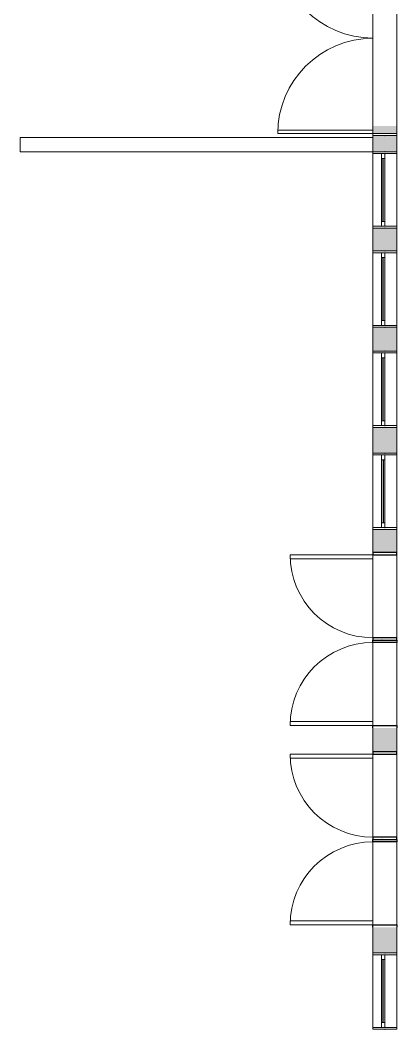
# Model space of a CAD drawing. Header units: metres. Extents: x 512 to 829, y -209 to 245.
# Drawn here: x 814.73 to 818.68, y -97.2 to -86.63 of the extents above; entities that cross this region are included whole.
import ezdxf

# ---------------------------------------------------------------- set-up
doc = ezdxf.new("R2010")
doc.units = ezdxf.units.M
doc.header["$LTSCALE"] = 0.508
doc.set_wipeout_variables(frame=1)
doc.header["$PDSIZE"] = -2
for name, color, linetype, lineweight in [('Hachura', 251, 'Continuous', 0), ('None', 7, 'Continuous', 5), ('NãoImprimir', 7, 'Continuous', 5), ('Peitoris', 2, 'Continuous', 5), ('Telhado-Princ', 7, 'Continuous', 5)]:
    doc.layers.add(name, color=color, linetype=linetype, lineweight=lineweight)
doc.layers.add('TURNO A', color=20, linetype='Continuous')

# ---------------------------------------------------------------- blocks, each defined once
blk = doc.blocks.new('Grupo-1202')
at = {"color": 7, "linetype": 'Continuous', "lineweight": 5}
for points in [[(-0.4, 0.125), (-0.38095, 0.125), (-0.38095, -0.125), (-0.4, -0.125)], [(0.38095, 0.125), (0.4, 0.125), (0.4, -0.125), (0.38095, -0.125)]]:
    blk.add_wipeout(points, dxfattribs=at).dxf.layer = 'None'
at = {"layer": 'None', "color": 7, "linetype": 'Continuous', "lineweight": 5}
for points in [[(-0.4, 0.125), (-0.38095, 0.125), (-0.38095, -0.125), (-0.4, -0.125)], [(0.38095, 0.125), (0.4, 0.125), (0.4, -0.125), (0.38095, -0.125)]]:
    blk.add_lwpolyline(points, close=True, dxfattribs=at)
blk = doc.blocks.new('Grupo-1203')
at = {"layer": 'None', "color": 7}
blk.add_blockref('Grupo-1202', (0, 0), dxfattribs=at)
at = {"layer": 'None', "color": 7, "linetype": 'Continuous', "lineweight": 5}
for p, q in [((-0.4, 0.125), (-0.38095, 0.125)), ((-0.38095, 0.125), (-0.38095, -0.125)), ((0.4, 0.125), (0.38095, 0.125)), ((0.38095, 0.125), (0.38095, -0.125)), ((-0.4, -0.125), (-0.38095, -0.125)), ((0.4, -0.125), (0.38095, -0.125))]:
    blk.add_line(p, q, dxfattribs=at)
blk = doc.blocks.new('Grupo-1204')
at = {"layer": 'None', "color": 7, "linetype": 'Continuous', "lineweight": 5}
for p, q in [((-0.38095, 0.034925), (-0.38095, 0)), ((0.38095, 0.034925), (0.38095, 0))]:
    blk.add_line(p, q, dxfattribs=at)
blk = doc.blocks.new('Grupo-1205')
at = {"color": 7, "linetype": 'Continuous', "lineweight": 5}
for points in [[(-0.38095, 0.034925), (-0.33015, 0.034925), (-0.33015, 0), (-0.38095, 0)], [(0.33015, 0.034925), (0.38095, 0.034925), (0.38095, 0), (0.33015, 0)]]:
    blk.add_wipeout(points, dxfattribs=at).dxf.layer = 'None'
at = {"layer": 'None', "color": 7, "linetype": 'Continuous', "lineweight": 5}
for points in [[(-0.38095, 0.034925), (-0.33015, 0.034925), (-0.33015, 0), (-0.38095, 0)], [(0.33015, 0.034925), (0.38095, 0.034925), (0.38095, 0), (0.33015, 0)]]:
    blk.add_lwpolyline(points, close=True, dxfattribs=at)
blk = doc.blocks.new('Grupo-1206')
at = {"layer": 'None', "color": 7}
blk.add_blockref('Grupo-1204', (0, 0), dxfattribs=at)
at = {"color": 7, "linetype": 'Continuous', "lineweight": 5}
blk.add_wipeout([(-0.33015, 0.034925), (0.33015, 0.034925), (0.33015, 0), (-0.33015, 0)], dxfattribs=at).dxf.layer = 'None'
at = {"layer": 'None', "color": 7, "linetype": 'Continuous', "lineweight": 5}
blk.add_lwpolyline([(-0.33015, 0.034925), (0.33015, 0.034925), (0.33015, 0), (-0.33015, 0)], close=True, dxfattribs=at)
at = {"layer": 'None', "color": 7}
blk.add_blockref('Grupo-1205', (0, 0), dxfattribs=at)
at = {"layer": 'None', "color": 7, "linetype": 'Continuous', "lineweight": 5}
for p, q in [((-0.38095, 0.034925), (-0.33015, 0.034925)), ((-0.38095, 0), (-0.33015, 0)), ((-0.33015, 0.034925), (-0.33015, 0)), ((0.38095, 0.034925), (0.33015, 0.034925)), ((0.33015, 0.034925), (0.33015, 0)), ((0.38095, 0), (0.33015, 0))]:
    blk.add_line(p, q, dxfattribs=at)
blk = doc.blocks.new('Grupo-1207')
at = {"color": 7, "linetype": 'Continuous', "lineweight": 9}
blk.add_wipeout([(-0.33, 0.018), (0.33, 0.018), (0.33, 0.017), (-0.33, 0.017)], dxfattribs=at).dxf.layer = 'None'
blk = doc.blocks.new('Grupo-1208')
at = {"layer": 'None', "color": 7}
blk.add_blockref('Grupo-1207', (0, 0), dxfattribs=at)
at = {"layer": 'None', "color": 7, "linetype": 'Continuous', "lineweight": 25}
for p, q in [((-0.33, 0.018), (0.33, 0.018)), ((-0.33, 0.017), (0.33, 0.017))]:
    blk.add_line(p, q, dxfattribs=at)
blk = doc.blocks.new('Grupo-1209')
at = {"layer": 'None', "color": 7, "linetype": 'Continuous', "lineweight": 20}
for p, q in [((0.4, 0.125), (-0.4, 0.125)), ((0.4, -0.125), (-0.4, -0.125))]:
    blk.add_line(p, q, dxfattribs=at)
blk = doc.blocks.new('Window (2D)-124')
at = {"color": 7, "linetype": 'Continuous', "lineweight": 5}
blk.add_wipeout([(-0.4, 0.125), (0.4, 0.125), (0.4, -0.125), (-0.4, -0.125)], dxfattribs=at).dxf.layer = 'None'
at = {"layer": 'None', "color": 7}
blk.add_blockref('Grupo-1203', (0, 0), dxfattribs=at)
at = {"layer": 'None', "color": 7, "linetype": 'Continuous', "lineweight": 5}
for p, q in [((-0.4, 0.125), (0.4, 0.125)), ((-0.4, -0.125), (0.4, -0.125))]:
    blk.add_line(p, q, dxfattribs=at)
at = {"layer": 'NãoImprimir', "linetype": 'Continuous'}
for p in [(-0.4, 0), (0.4, 0)]:
    blk.add_point(p, dxfattribs=at)
at = {"layer": 'Peitoris'}
blk.add_blockref('Grupo-1206', (0, 0), dxfattribs=at)
blk.add_blockref('Grupo-1208', (0, 0), dxfattribs=at)
at = {"layer": 'Telhado-Princ'}
blk.add_blockref('Grupo-1209', (0, 0), dxfattribs=at)
blk = doc.blocks.new('Grupo-1210')
at = {"color": 7, "linetype": 'Continuous', "lineweight": 5}
for points in [[(-0.4, 0.125), (-0.38095, 0.125), (-0.38095, -0.125), (-0.4, -0.125)], [(0.38095, 0.125), (0.4, 0.125), (0.4, -0.125), (0.38095, -0.125)]]:
    blk.add_wipeout(points, dxfattribs=at).dxf.layer = 'None'
at = {"layer": 'None', "color": 7, "linetype": 'Continuous', "lineweight": 5}
for points in [[(-0.4, 0.125), (-0.38095, 0.125), (-0.38095, -0.125), (-0.4, -0.125)], [(0.38095, 0.125), (0.4, 0.125), (0.4, -0.125), (0.38095, -0.125)]]:
    blk.add_lwpolyline(points, close=True, dxfattribs=at)
blk = doc.blocks.new('Grupo-1211')
at = {"layer": 'None', "color": 7}
blk.add_blockref('Grupo-1210', (0, 0), dxfattribs=at)
at = {"layer": 'None', "color": 7, "linetype": 'Continuous', "lineweight": 5}
for p, q in [((-0.4, 0.125), (-0.38095, 0.125)), ((-0.38095, 0.125), (-0.38095, -0.125)), ((0.4, 0.125), (0.38095, 0.125)), ((0.38095, 0.125), (0.38095, -0.125)), ((-0.4, -0.125), (-0.38095, -0.125)), ((0.4, -0.125), (0.38095, -0.125))]:
    blk.add_line(p, q, dxfattribs=at)
blk = doc.blocks.new('Grupo-1212')
at = {"layer": 'None', "color": 7, "linetype": 'Continuous', "lineweight": 5}
for p, q in [((-0.38095, 0.034925), (-0.38095, 0)), ((0.38095, 0.034925), (0.38095, 0))]:
    blk.add_line(p, q, dxfattribs=at)
blk = doc.blocks.new('Grupo-1213')
at = {"color": 7, "linetype": 'Continuous', "lineweight": 5}
for points in [[(-0.38095, 0.034925), (-0.33015, 0.034925), (-0.33015, 0), (-0.38095, 0)], [(0.33015, 0.034925), (0.38095, 0.034925), (0.38095, 0), (0.33015, 0)]]:
    blk.add_wipeout(points, dxfattribs=at).dxf.layer = 'None'
at = {"layer": 'None', "color": 7, "linetype": 'Continuous', "lineweight": 5}
for points in [[(-0.38095, 0.034925), (-0.33015, 0.034925), (-0.33015, 0), (-0.38095, 0)], [(0.33015, 0.034925), (0.38095, 0.034925), (0.38095, 0), (0.33015, 0)]]:
    blk.add_lwpolyline(points, close=True, dxfattribs=at)
blk = doc.blocks.new('Grupo-1214')
at = {"layer": 'None', "color": 7}
blk.add_blockref('Grupo-1212', (0, 0), dxfattribs=at)
at = {"color": 7, "linetype": 'Continuous', "lineweight": 5}
blk.add_wipeout([(-0.33015, 0.034925), (0.33015, 0.034925), (0.33015, 0), (-0.33015, 0)], dxfattribs=at).dxf.layer = 'None'
at = {"layer": 'None', "color": 7, "linetype": 'Continuous', "lineweight": 5}
blk.add_lwpolyline([(-0.33015, 0.034925), (0.33015, 0.034925), (0.33015, 0), (-0.33015, 0)], close=True, dxfattribs=at)
at = {"layer": 'None', "color": 7}
blk.add_blockref('Grupo-1213', (0, 0), dxfattribs=at)
at = {"layer": 'None', "color": 7, "linetype": 'Continuous', "lineweight": 5}
for p, q in [((-0.38095, 0.034925), (-0.33015, 0.034925)), ((-0.38095, 0), (-0.33015, 0)), ((-0.33015, 0.034925), (-0.33015, 0)), ((0.38095, 0.034925), (0.33015, 0.034925)), ((0.33015, 0.034925), (0.33015, 0)), ((0.38095, 0), (0.33015, 0))]:
    blk.add_line(p, q, dxfattribs=at)
blk = doc.blocks.new('Grupo-1215')
at = {"color": 7, "linetype": 'Continuous', "lineweight": 9}
blk.add_wipeout([(-0.33, 0.018), (0.33, 0.018), (0.33, 0.017), (-0.33, 0.017)], dxfattribs=at).dxf.layer = 'None'
blk = doc.blocks.new('Grupo-1216')
at = {"layer": 'None', "color": 7}
blk.add_blockref('Grupo-1215', (0, 0), dxfattribs=at)
at = {"layer": 'None', "color": 7, "linetype": 'Continuous', "lineweight": 25}
for p, q in [((-0.33, 0.018), (0.33, 0.018)), ((-0.33, 0.017), (0.33, 0.017))]:
    blk.add_line(p, q, dxfattribs=at)
blk = doc.blocks.new('Grupo-1217')
at = {"layer": 'None', "color": 7, "linetype": 'Continuous', "lineweight": 20}
for p, q in [((0.4, 0.125), (-0.4, 0.125)), ((0.4, -0.125), (-0.4, -0.125))]:
    blk.add_line(p, q, dxfattribs=at)
blk = doc.blocks.new('Window (2D)-125')
at = {"color": 7, "linetype": 'Continuous', "lineweight": 5}
blk.add_wipeout([(-0.4, 0.125), (0.4, 0.125), (0.4, -0.125), (-0.4, -0.125)], dxfattribs=at).dxf.layer = 'None'
at = {"layer": 'None', "color": 7}
blk.add_blockref('Grupo-1211', (0, 0), dxfattribs=at)
at = {"layer": 'None', "color": 7, "linetype": 'Continuous', "lineweight": 5}
for p, q in [((-0.4, 0.125), (0.4, 0.125)), ((-0.4, -0.125), (0.4, -0.125))]:
    blk.add_line(p, q, dxfattribs=at)
at = {"layer": 'NãoImprimir', "linetype": 'Continuous'}
for p in [(-0.4, 0), (0.4, 0)]:
    blk.add_point(p, dxfattribs=at)
at = {"layer": 'Peitoris'}
blk.add_blockref('Grupo-1214', (0, 0), dxfattribs=at)
blk.add_blockref('Grupo-1216', (0, 0), dxfattribs=at)
at = {"layer": 'Telhado-Princ'}
blk.add_blockref('Grupo-1217', (0, 0), dxfattribs=at)
blk = doc.blocks.new('Grupo-1218')
at = {"color": 7, "linetype": 'Continuous', "lineweight": 5}
for points in [[(-0.4, 0.125), (-0.38095, 0.125), (-0.38095, -0.125), (-0.4, -0.125)], [(0.38095, 0.125), (0.4, 0.125), (0.4, -0.125), (0.38095, -0.125)]]:
    blk.add_wipeout(points, dxfattribs=at).dxf.layer = 'None'
at = {"layer": 'None', "color": 7, "linetype": 'Continuous', "lineweight": 5}
for points in [[(-0.4, 0.125), (-0.38095, 0.125), (-0.38095, -0.125), (-0.4, -0.125)], [(0.38095, 0.125), (0.4, 0.125), (0.4, -0.125), (0.38095, -0.125)]]:
    blk.add_lwpolyline(points, close=True, dxfattribs=at)
blk = doc.blocks.new('Grupo-1219')
at = {"layer": 'None', "color": 7}
blk.add_blockref('Grupo-1218', (0, 0), dxfattribs=at)
at = {"layer": 'None', "color": 7, "linetype": 'Continuous', "lineweight": 5}
for p, q in [((-0.4, 0.125), (-0.38095, 0.125)), ((-0.38095, 0.125), (-0.38095, -0.125)), ((0.4, 0.125), (0.38095, 0.125)), ((0.38095, 0.125), (0.38095, -0.125)), ((-0.4, -0.125), (-0.38095, -0.125)), ((0.4, -0.125), (0.38095, -0.125))]:
    blk.add_line(p, q, dxfattribs=at)
blk = doc.blocks.new('Grupo-1220')
at = {"layer": 'None', "color": 7, "linetype": 'Continuous', "lineweight": 5}
for p, q in [((-0.38095, 0.034925), (-0.38095, 0)), ((0.38095, 0.034925), (0.38095, 0))]:
    blk.add_line(p, q, dxfattribs=at)
blk = doc.blocks.new('Grupo-1221')
at = {"color": 7, "linetype": 'Continuous', "lineweight": 5}
for points in [[(-0.38095, 0.034925), (-0.33015, 0.034925), (-0.33015, 0), (-0.38095, 0)], [(0.33015, 0.034925), (0.38095, 0.034925), (0.38095, 0), (0.33015, 0)]]:
    blk.add_wipeout(points, dxfattribs=at).dxf.layer = 'None'
at = {"layer": 'None', "color": 7, "linetype": 'Continuous', "lineweight": 5}
for points in [[(-0.38095, 0.034925), (-0.33015, 0.034925), (-0.33015, 0), (-0.38095, 0)], [(0.33015, 0.034925), (0.38095, 0.034925), (0.38095, 0), (0.33015, 0)]]:
    blk.add_lwpolyline(points, close=True, dxfattribs=at)
blk = doc.blocks.new('Grupo-1222')
at = {"layer": 'None', "color": 7}
blk.add_blockref('Grupo-1220', (0, 0), dxfattribs=at)
at = {"color": 7, "linetype": 'Continuous', "lineweight": 5}
blk.add_wipeout([(-0.33015, 0.034925), (0.33015, 0.034925), (0.33015, 0), (-0.33015, 0)], dxfattribs=at).dxf.layer = 'None'
at = {"layer": 'None', "color": 7, "linetype": 'Continuous', "lineweight": 5}
blk.add_lwpolyline([(-0.33015, 0.034925), (0.33015, 0.034925), (0.33015, 0), (-0.33015, 0)], close=True, dxfattribs=at)
at = {"layer": 'None', "color": 7}
blk.add_blockref('Grupo-1221', (0, 0), dxfattribs=at)
at = {"layer": 'None', "color": 7, "linetype": 'Continuous', "lineweight": 5}
for p, q in [((-0.38095, 0.034925), (-0.33015, 0.034925)), ((-0.38095, 0), (-0.33015, 0)), ((-0.33015, 0.034925), (-0.33015, 0)), ((0.38095, 0.034925), (0.33015, 0.034925)), ((0.33015, 0.034925), (0.33015, 0)), ((0.38095, 0), (0.33015, 0))]:
    blk.add_line(p, q, dxfattribs=at)
blk = doc.blocks.new('Grupo-1223')
at = {"color": 7, "linetype": 'Continuous', "lineweight": 9}
blk.add_wipeout([(-0.33, 0.018), (0.33, 0.018), (0.33, 0.017), (-0.33, 0.017)], dxfattribs=at).dxf.layer = 'None'
blk = doc.blocks.new('Grupo-1224')
at = {"layer": 'None', "color": 7}
blk.add_blockref('Grupo-1223', (0, 0), dxfattribs=at)
at = {"layer": 'None', "color": 7, "linetype": 'Continuous', "lineweight": 25}
for p, q in [((-0.33, 0.018), (0.33, 0.018)), ((-0.33, 0.017), (0.33, 0.017))]:
    blk.add_line(p, q, dxfattribs=at)
blk = doc.blocks.new('Grupo-1225')
at = {"layer": 'None', "color": 7, "linetype": 'Continuous', "lineweight": 20}
for p, q in [((0.4, 0.125), (-0.4, 0.125)), ((0.4, -0.125), (-0.4, -0.125))]:
    blk.add_line(p, q, dxfattribs=at)
blk = doc.blocks.new('Window (2D)-126')
at = {"color": 7, "linetype": 'Continuous', "lineweight": 5}
blk.add_wipeout([(-0.4, 0.125), (0.4, 0.125), (0.4, -0.125), (-0.4, -0.125)], dxfattribs=at).dxf.layer = 'None'
at = {"layer": 'None', "color": 7}
blk.add_blockref('Grupo-1219', (0, 0), dxfattribs=at)
at = {"layer": 'None', "color": 7, "linetype": 'Continuous', "lineweight": 5}
for p, q in [((-0.4, 0.125), (0.4, 0.125)), ((-0.4, -0.125), (0.4, -0.125))]:
    blk.add_line(p, q, dxfattribs=at)
at = {"layer": 'NãoImprimir', "linetype": 'Continuous'}
for p in [(-0.4, 0), (0.4, 0)]:
    blk.add_point(p, dxfattribs=at)
at = {"layer": 'Peitoris'}
blk.add_blockref('Grupo-1222', (0, 0), dxfattribs=at)
blk.add_blockref('Grupo-1224', (0, 0), dxfattribs=at)
at = {"layer": 'Telhado-Princ'}
blk.add_blockref('Grupo-1225', (0, 0), dxfattribs=at)
blk = doc.blocks.new('Grupo-1226')
at = {"color": 7, "linetype": 'Continuous', "lineweight": 5}
for points in [[(-0.4, 0.125), (-0.38095, 0.125), (-0.38095, -0.125), (-0.4, -0.125)], [(0.38095, 0.125), (0.4, 0.125), (0.4, -0.125), (0.38095, -0.125)]]:
    blk.add_wipeout(points, dxfattribs=at).dxf.layer = 'None'
at = {"layer": 'None', "color": 7, "linetype": 'Continuous', "lineweight": 5}
for points in [[(-0.4, 0.125), (-0.38095, 0.125), (-0.38095, -0.125), (-0.4, -0.125)], [(0.38095, 0.125), (0.4, 0.125), (0.4, -0.125), (0.38095, -0.125)]]:
    blk.add_lwpolyline(points, close=True, dxfattribs=at)
blk = doc.blocks.new('Grupo-1227')
at = {"layer": 'None', "color": 7}
blk.add_blockref('Grupo-1226', (0, 0), dxfattribs=at)
at = {"layer": 'None', "color": 7, "linetype": 'Continuous', "lineweight": 5}
for p, q in [((-0.4, 0.125), (-0.38095, 0.125)), ((-0.38095, 0.125), (-0.38095, -0.125)), ((0.4, 0.125), (0.38095, 0.125)), ((0.38095, 0.125), (0.38095, -0.125)), ((-0.4, -0.125), (-0.38095, -0.125)), ((0.4, -0.125), (0.38095, -0.125))]:
    blk.add_line(p, q, dxfattribs=at)
blk = doc.blocks.new('Grupo-1228')
at = {"layer": 'None', "color": 7, "linetype": 'Continuous', "lineweight": 5}
for p, q in [((-0.38095, 0.034925), (-0.38095, 0)), ((0.38095, 0.034925), (0.38095, 0))]:
    blk.add_line(p, q, dxfattribs=at)
blk = doc.blocks.new('Grupo-1229')
at = {"color": 7, "linetype": 'Continuous', "lineweight": 5}
for points in [[(-0.38095, 0.034925), (-0.33015, 0.034925), (-0.33015, 0), (-0.38095, 0)], [(0.33015, 0.034925), (0.38095, 0.034925), (0.38095, 0), (0.33015, 0)]]:
    blk.add_wipeout(points, dxfattribs=at).dxf.layer = 'None'
at = {"layer": 'None', "color": 7, "linetype": 'Continuous', "lineweight": 5}
for points in [[(-0.38095, 0.034925), (-0.33015, 0.034925), (-0.33015, 0), (-0.38095, 0)], [(0.33015, 0.034925), (0.38095, 0.034925), (0.38095, 0), (0.33015, 0)]]:
    blk.add_lwpolyline(points, close=True, dxfattribs=at)
blk = doc.blocks.new('Grupo-1230')
at = {"layer": 'None', "color": 7}
blk.add_blockref('Grupo-1228', (0, 0), dxfattribs=at)
at = {"color": 7, "linetype": 'Continuous', "lineweight": 5}
blk.add_wipeout([(-0.33015, 0.034925), (0.33015, 0.034925), (0.33015, 0), (-0.33015, 0)], dxfattribs=at).dxf.layer = 'None'
at = {"layer": 'None', "color": 7, "linetype": 'Continuous', "lineweight": 5}
blk.add_lwpolyline([(-0.33015, 0.034925), (0.33015, 0.034925), (0.33015, 0), (-0.33015, 0)], close=True, dxfattribs=at)
at = {"layer": 'None', "color": 7}
blk.add_blockref('Grupo-1229', (0, 0), dxfattribs=at)
at = {"layer": 'None', "color": 7, "linetype": 'Continuous', "lineweight": 5}
for p, q in [((-0.38095, 0.034925), (-0.33015, 0.034925)), ((-0.38095, 0), (-0.33015, 0)), ((-0.33015, 0.034925), (-0.33015, 0)), ((0.38095, 0.034925), (0.33015, 0.034925)), ((0.33015, 0.034925), (0.33015, 0)), ((0.38095, 0), (0.33015, 0))]:
    blk.add_line(p, q, dxfattribs=at)
blk = doc.blocks.new('Grupo-1231')
at = {"color": 7, "linetype": 'Continuous', "lineweight": 9}
blk.add_wipeout([(-0.33, 0.018), (0.33, 0.018), (0.33, 0.017), (-0.33, 0.017)], dxfattribs=at).dxf.layer = 'None'
blk = doc.blocks.new('Grupo-1232')
at = {"layer": 'None', "color": 7}
blk.add_blockref('Grupo-1231', (0, 0), dxfattribs=at)
at = {"layer": 'None', "color": 7, "linetype": 'Continuous', "lineweight": 25}
for p, q in [((-0.33, 0.018), (0.33, 0.018)), ((-0.33, 0.017), (0.33, 0.017))]:
    blk.add_line(p, q, dxfattribs=at)
blk = doc.blocks.new('Grupo-1233')
at = {"layer": 'None', "color": 7, "linetype": 'Continuous', "lineweight": 20}
for p, q in [((0.4, 0.125), (-0.4, 0.125)), ((0.4, -0.125), (-0.4, -0.125))]:
    blk.add_line(p, q, dxfattribs=at)
blk = doc.blocks.new('Window (2D)-127')
at = {"color": 7, "linetype": 'Continuous', "lineweight": 5}
blk.add_wipeout([(-0.4, 0.125), (0.4, 0.125), (0.4, -0.125), (-0.4, -0.125)], dxfattribs=at).dxf.layer = 'None'
at = {"layer": 'None', "color": 7}
blk.add_blockref('Grupo-1227', (0, 0), dxfattribs=at)
at = {"layer": 'None', "color": 7, "linetype": 'Continuous', "lineweight": 5}
for p, q in [((-0.4, 0.125), (0.4, 0.125)), ((-0.4, -0.125), (0.4, -0.125))]:
    blk.add_line(p, q, dxfattribs=at)
at = {"layer": 'NãoImprimir', "linetype": 'Continuous'}
for p in [(-0.4, 0), (0.4, 0)]:
    blk.add_point(p, dxfattribs=at)
at = {"layer": 'Peitoris'}
blk.add_blockref('Grupo-1230', (0, 0), dxfattribs=at)
blk.add_blockref('Grupo-1232', (0, 0), dxfattribs=at)
at = {"layer": 'Telhado-Princ'}
blk.add_blockref('Grupo-1233', (0, 0), dxfattribs=at)
blk = doc.blocks.new('Grupo-1234')
at = {"color": 7, "linetype": 'Continuous', "lineweight": 5}
for points in [[(-0.4, 0.125), (-0.38095, 0.125), (-0.38095, -0.125), (-0.4, -0.125)], [(0.38095, 0.125), (0.4, 0.125), (0.4, -0.125), (0.38095, -0.125)]]:
    blk.add_wipeout(points, dxfattribs=at).dxf.layer = 'None'
at = {"layer": 'None', "color": 7, "linetype": 'Continuous', "lineweight": 5}
for points in [[(-0.4, 0.125), (-0.38095, 0.125), (-0.38095, -0.125), (-0.4, -0.125)], [(0.38095, 0.125), (0.4, 0.125), (0.4, -0.125), (0.38095, -0.125)]]:
    blk.add_lwpolyline(points, close=True, dxfattribs=at)
blk = doc.blocks.new('Grupo-1235')
at = {"layer": 'None', "color": 7}
blk.add_blockref('Grupo-1234', (0, 0), dxfattribs=at)
at = {"layer": 'None', "color": 7, "linetype": 'Continuous', "lineweight": 5}
for p, q in [((-0.4, 0.125), (-0.38095, 0.125)), ((-0.38095, 0.125), (-0.38095, -0.125)), ((0.4, 0.125), (0.38095, 0.125)), ((0.38095, 0.125), (0.38095, -0.125)), ((-0.4, -0.125), (-0.38095, -0.125)), ((0.4, -0.125), (0.38095, -0.125))]:
    blk.add_line(p, q, dxfattribs=at)
blk = doc.blocks.new('Grupo-1236')
at = {"layer": 'None', "color": 7, "linetype": 'Continuous', "lineweight": 5}
for p, q in [((-0.38095, 0.034925), (-0.38095, 0)), ((0.38095, 0.034925), (0.38095, 0))]:
    blk.add_line(p, q, dxfattribs=at)
blk = doc.blocks.new('Grupo-1237')
at = {"color": 7, "linetype": 'Continuous', "lineweight": 5}
for points in [[(-0.38095, 0.034925), (-0.33015, 0.034925), (-0.33015, 0), (-0.38095, 0)], [(0.33015, 0.034925), (0.38095, 0.034925), (0.38095, 0), (0.33015, 0)]]:
    blk.add_wipeout(points, dxfattribs=at).dxf.layer = 'None'
at = {"layer": 'None', "color": 7, "linetype": 'Continuous', "lineweight": 5}
for points in [[(-0.38095, 0.034925), (-0.33015, 0.034925), (-0.33015, 0), (-0.38095, 0)], [(0.33015, 0.034925), (0.38095, 0.034925), (0.38095, 0), (0.33015, 0)]]:
    blk.add_lwpolyline(points, close=True, dxfattribs=at)
blk = doc.blocks.new('Grupo-1238')
at = {"layer": 'None', "color": 7}
blk.add_blockref('Grupo-1236', (0, 0), dxfattribs=at)
at = {"color": 7, "linetype": 'Continuous', "lineweight": 5}
blk.add_wipeout([(-0.33015, 0.034925), (0.33015, 0.034925), (0.33015, 0), (-0.33015, 0)], dxfattribs=at).dxf.layer = 'None'
at = {"layer": 'None', "color": 7, "linetype": 'Continuous', "lineweight": 5}
blk.add_lwpolyline([(-0.33015, 0.034925), (0.33015, 0.034925), (0.33015, 0), (-0.33015, 0)], close=True, dxfattribs=at)
at = {"layer": 'None', "color": 7}
blk.add_blockref('Grupo-1237', (0, 0), dxfattribs=at)
at = {"layer": 'None', "color": 7, "linetype": 'Continuous', "lineweight": 5}
for p, q in [((-0.38095, 0.034925), (-0.33015, 0.034925)), ((-0.38095, 0), (-0.33015, 0)), ((-0.33015, 0.034925), (-0.33015, 0)), ((0.38095, 0.034925), (0.33015, 0.034925)), ((0.33015, 0.034925), (0.33015, 0)), ((0.38095, 0), (0.33015, 0))]:
    blk.add_line(p, q, dxfattribs=at)
blk = doc.blocks.new('Grupo-1239')
at = {"color": 7, "linetype": 'Continuous', "lineweight": 9}
blk.add_wipeout([(-0.33, 0.018), (0.33, 0.018), (0.33, 0.017), (-0.33, 0.017)], dxfattribs=at).dxf.layer = 'None'
blk = doc.blocks.new('Grupo-1240')
at = {"layer": 'None', "color": 7}
blk.add_blockref('Grupo-1239', (0, 0), dxfattribs=at)
at = {"layer": 'None', "color": 7, "linetype": 'Continuous', "lineweight": 25}
for p, q in [((-0.33, 0.018), (0.33, 0.018)), ((-0.33, 0.017), (0.33, 0.017))]:
    blk.add_line(p, q, dxfattribs=at)
blk = doc.blocks.new('Grupo-1241')
at = {"layer": 'None', "color": 7, "linetype": 'Continuous', "lineweight": 20}
for p, q in [((0.4, 0.125), (-0.4, 0.125)), ((0.4, -0.125), (-0.4, -0.125))]:
    blk.add_line(p, q, dxfattribs=at)
blk = doc.blocks.new('Window (2D)-128')
at = {"color": 7, "linetype": 'Continuous', "lineweight": 5}
blk.add_wipeout([(-0.4, 0.125), (0.4, 0.125), (0.4, -0.125), (-0.4, -0.125)], dxfattribs=at).dxf.layer = 'None'
at = {"layer": 'None', "color": 7}
blk.add_blockref('Grupo-1235', (0, 0), dxfattribs=at)
at = {"layer": 'None', "color": 7, "linetype": 'Continuous', "lineweight": 5}
for p, q in [((-0.4, 0.125), (0.4, 0.125)), ((-0.4, -0.125), (0.4, -0.125))]:
    blk.add_line(p, q, dxfattribs=at)
at = {"layer": 'NãoImprimir', "linetype": 'Continuous'}
for p in [(-0.4, 0), (0.4, 0)]:
    blk.add_point(p, dxfattribs=at)
at = {"layer": 'Peitoris'}
blk.add_blockref('Grupo-1238', (0, 0), dxfattribs=at)
blk.add_blockref('Grupo-1240', (0, 0), dxfattribs=at)
at = {"layer": 'Telhado-Princ'}
blk.add_blockref('Grupo-1241', (0, 0), dxfattribs=at)
blk = doc.blocks.new('Grupo-1504')
at = {"layer": 'None', "color": 7, "linetype": 'Continuous', "lineweight": 5}
for p, q in [((-1.02, 0.125), (-1.02, -0.125)), ((1.02, 0.125), (1.02, -0.125))]:
    blk.add_line(p, q, dxfattribs=at)
blk = doc.blocks.new('Grupo-1505')
at = {"color": 7, "linetype": 'Continuous', "lineweight": 5}
for points in [[(-1.02, 0.125), (-1, 0.125), (-1, -0.125), (-1.02, -0.125)], [(1, 0.125), (1.02, 0.125), (1.02, -0.125), (1, -0.125)]]:
    blk.add_wipeout(points, dxfattribs=at).dxf.layer = 'None'
at = {"layer": 'None', "color": 7, "linetype": 'Continuous', "lineweight": 5}
for points in [[(-1.02, 0.125), (-1, 0.125), (-1, -0.125), (-1.02, -0.125)], [(1, 0.125), (1.02, 0.125), (1.02, -0.125), (1, -0.125)]]:
    blk.add_lwpolyline(points, close=True, dxfattribs=at)
blk = doc.blocks.new('Grupo-1506')
at = {"layer": 'None', "color": 7}
blk.add_blockref('Grupo-1504', (0, 0), dxfattribs=at)
blk.add_blockref('Grupo-1505', (0, 0), dxfattribs=at)
at = {"layer": 'None', "color": 7, "linetype": 'Continuous', "lineweight": 5}
for p, q in [((-1.02, 0.125), (-1, 0.125)), ((-1, 0.125), (-1, -0.125)), ((1.02, 0.125), (1, 0.125)), ((1, 0.125), (1, -0.125)), ((-1.02, -0.125), (-1, -0.125)), ((1.02, -0.125), (1, -0.125))]:
    blk.add_line(p, q, dxfattribs=at)
blk = doc.blocks.new('Grupo-1507')
at = {"layer": 'None', "color": 7, "linetype": 'Continuous', "lineweight": 5}
blk.add_arc((-1, 0.125), 0.999, 0, 90, dxfattribs=at)
blk = doc.blocks.new('Grupo-1508')
at = {"color": 7, "linetype": 'Continuous', "lineweight": 5}
blk.add_wipeout([(-1, 0.125), (-1, 1.12375), (-0.965, 1.12375), (-0.965, 0.125)], dxfattribs=at).dxf.layer = 'None'
at = {"layer": 'None', "color": 7, "linetype": 'Continuous', "lineweight": 5}
blk.add_lwpolyline([(-1, 0.125), (-1, 1.12375), (-0.965, 1.12375), (-0.965, 0.125)], close=True, dxfattribs=at)
blk = doc.blocks.new('Grupo-1509')
at = {"layer": 'None', "color": 7}
blk.add_blockref('Grupo-1508', (0, 0), dxfattribs=at)
at = {"layer": 'None', "color": 7, "linetype": 'Continuous', "lineweight": 5}
for p, q in [((-1, 0.125), (-1, 1.12375)), ((-1, 1.12375), (-0.965, 1.12375)), ((-0.965, 0.125), (-0.965, 1.12375)), ((-1, 0.125), (-0.965, 0.125))]:
    blk.add_line(p, q, dxfattribs=at)
blk = doc.blocks.new('Grupo-1510')
at = {"layer": 'Peitoris', "color": 7}
blk.add_blockref('Grupo-1509', (0, 0), dxfattribs=at)
blk = doc.blocks.new('Grupo-1511')
at = {"layer": 'None', "color": 7, "linetype": 'Continuous', "lineweight": 5}
blk.add_arc((1, 0.125), 0.999, 90, 180, dxfattribs=at)
blk = doc.blocks.new('Grupo-1512')
at = {"color": 7, "linetype": 'Continuous', "lineweight": 5}
blk.add_wipeout([(1, 1.12375), (1, 0.125), (0.965, 0.125), (0.965, 1.12375)], dxfattribs=at).dxf.layer = 'None'
at = {"layer": 'None', "color": 7, "linetype": 'Continuous', "lineweight": 5}
blk.add_lwpolyline([(1, 1.12375), (1, 0.125), (0.965, 0.125), (0.965, 1.12375)], close=True, dxfattribs=at)
blk = doc.blocks.new('Grupo-1513')
at = {"layer": 'None', "color": 7}
blk.add_blockref('Grupo-1512', (0, 0), dxfattribs=at)
at = {"layer": 'None', "color": 7, "linetype": 'Continuous', "lineweight": 5}
for p, q in [((0.965, 1.12375), (0.965, 0.125)), ((1, 1.12375), (0.965, 1.12375)), ((1, 1.12375), (1, 0.125)), ((1, 0.125), (0.965, 0.125))]:
    blk.add_line(p, q, dxfattribs=at)
blk = doc.blocks.new('Grupo-1514')
at = {"layer": 'Peitoris', "color": 7}
blk.add_blockref('Grupo-1513', (0, 0), dxfattribs=at)
blk = doc.blocks.new('Grupo-1515')
at = {"layer": 'None', "color": 7, "linetype": 'Continuous', "lineweight": 5}
for p, q in [((1.02, 0.125), (-1.02, 0.125)), ((1.02, -0.125), (-1.02, -0.125))]:
    blk.add_line(p, q, dxfattribs=at)
blk = doc.blocks.new('Door (2D)-46')
at = {"layer": 'None', "color": 7}
blk.add_blockref('Grupo-1506', (0, 0), dxfattribs=at)
at = {"layer": 'NãoImprimir', "color": 7, "linetype": 'Continuous', "lineweight": 5}
for p in [(-1.02, 0), (1.02, 0)]:
    blk.add_point(p, dxfattribs=at)
at = {"layer": 'Peitoris', "color": 7}
for name in ['Grupo-1507', 'Grupo-1511']:
    blk.add_blockref(name, (0, 0), dxfattribs=at)
at = {"layer": 'None', "color": 7}
for name in ['Grupo-1510', 'Grupo-1514']:
    blk.add_blockref(name, (0, 0), dxfattribs=at)
at = {"color": 7, "linetype": 'Continuous', "lineweight": 5}
blk.add_wipeout([(-0.02625, 0.0875), (-0.02625, 0.09), (-0.00125, 0.09), (-0.00125, 0.125), (0.00125, 0.125), (0.00125, 0.09), (0.02625, 0.09), (0.02625, 0.0875)], dxfattribs=at).dxf.layer = 'None'
at = {"layer": 'Telhado-Princ', "color": 7}
blk.add_blockref('Grupo-1515', (0, 0), dxfattribs=at)

msp = doc.modelspace()

# ---------------------------------------------------------------- linework, layer by layer
at = {"layer": 'Hachura', "color": 8, "linetype": 'Continuous', "lineweight": 0}
for points in [[(818.6796, -88.0092), (818.4296, -88.0092), (818.6796, -87.7392), (818.4296, -87.7392)], [(818.6796, -89.0492), (818.4296, -89.0492), (818.6796, -88.8092), (818.4296, -88.8092)], [(818.6796, -90.0992), (818.4296, -90.0992), (818.6796, -89.8492), (818.4296, -89.8492)], [(818.6796, -91.1692), (818.4296, -91.1692), (818.6796, -90.8992), (818.4296, -90.8992)], [(818.6796, -92.2092), (818.4296, -92.2092), (818.6796, -91.9692), (818.4296, -91.9692)], [(818.6796, -94.2992), (818.4296, -94.2992), (818.6796, -94.0492), (818.4296, -94.0492)], [(818.6796, -96.4092), (818.4296, -96.4092), (818.6796, -96.1392), (818.4296, -96.1392)]]:
    msp.add_solid(points, dxfattribs=at)
at = {"layer": 'None', "color": 7, "linetype": 'Continuous', "lineweight": 18}
for p, q in [((818.4296, -88.0092), (818.4296, -87.7392)), ((818.6796, -88.0092), (818.6796, -87.7392)), ((814.7296, -87.8592), (818.4296, -87.8592)), ((814.7296, -88.0092), (814.7296, -87.8592)), ((814.7296, -88.0092), (818.4296, -88.0092)), ((818.4296, -89.0492), (818.4296, -88.8092)), ((818.6796, -89.0492), (818.6796, -88.8092)), ((818.4296, -90.0992), (818.4296, -89.8492)), ((818.6796, -90.0992), (818.6796, -89.8492)), ((818.4296, -91.1692), (818.4296, -90.8992)), ((818.6796, -91.1692), (818.6796, -90.8992)), ((818.4296, -92.2092), (818.4296, -91.9692)), ((818.6796, -92.2092), (818.6796, -91.9692)), ((818.4296, -94.2992), (818.4296, -94.0492)), ((818.6796, -94.2992), (818.6796, -94.0492)), ((818.4296, -96.4092), (818.4296, -96.1392)), ((818.6796, -96.4092), (818.6796, -96.1392))]:
    msp.add_line(p, q, dxfattribs=at)
at = {"layer": 'None', "color": 7, "linetype": 'Continuous', "lineweight": 5}
for p, q in [((818.4296, -92.2092), (818.4296, -92.234)), ((818.4296, -92.2092), (818.6796, -92.2092)), ((818.4296, -92.2092), (818.4296, -92.234)), ((818.6796, -92.2092), (818.4296, -92.2092)), ((818.4296, -92.234), (818.6796, -92.234)), ((818.4296, -92.234), (818.6796, -92.234)), ((818.6796, -92.2092), (818.6796, -92.234)), ((818.6796, -93.1292), (818.6796, -92.2092)), ((818.6796, -92.234), (818.6796, -92.2092)), ((818.4296, -93.1292), (818.4296, -93.1043)), ((818.4296, -93.1043), (818.6796, -93.1043)), ((818.4296, -93.1043), (818.4296, -93.1292)), ((818.6796, -93.1043), (818.4296, -93.1043)), ((818.4296, -93.1292), (818.6796, -93.1292)), ((818.4296, -93.1292), (818.6796, -93.1292)), ((818.4296, -93.1292), (818.6796, -93.1292)), ((818.4296, -93.154), (818.4296, -93.1292)), ((818.4296, -93.1292), (818.6796, -93.1292)), ((818.4296, -93.1292), (818.4296, -93.154)), ((818.6796, -93.154), (818.4296, -93.154)), ((818.4296, -93.154), (818.6796, -93.154)), ((818.6796, -93.1292), (818.6796, -93.1043)), ((818.6796, -93.1292), (818.6796, -93.1043)), ((818.6796, -93.1292), (818.6796, -93.154)), ((818.6796, -93.1292), (818.6796, -93.154)), ((818.6796, -93.1292), (818.6796, -94.0492)), ((818.4296, -94.0492), (818.4296, -94.0243)), ((818.4296, -94.0243), (818.6796, -94.0243)), ((818.4296, -94.0492), (818.4296, -94.0243)), ((818.4296, -94.0243), (818.6796, -94.0243)), ((818.6796, -94.0243), (818.6796, -94.0492)), ((818.6796, -94.0492), (818.6796, -94.0243)), ((818.4296, -94.2992), (818.6796, -94.2992)), ((818.4296, -94.2992), (818.4296, -94.324)), ((818.6796, -94.2992), (818.4296, -94.2992)), ((818.4296, -94.2992), (818.4296, -94.324)), ((818.6796, -94.324), (818.6796, -94.2992)), ((818.6796, -94.2992), (818.6796, -94.324)), ((818.6796, -95.2192), (818.6796, -94.2992)), ((818.4296, -94.324), (818.6796, -94.324)), ((818.4296, -94.324), (818.6796, -94.324)), ((818.4296, -95.1943), (818.4296, -95.2192)), ((818.6796, -95.1943), (818.4296, -95.1943)), ((818.4296, -95.2192), (818.4296, -95.1943)), ((818.4296, -95.1943), (818.6796, -95.1943)), ((818.4296, -95.2192), (818.6796, -95.2192)), ((818.4296, -95.2192), (818.6796, -95.2192)), ((818.4296, -95.2192), (818.6796, -95.2192)), ((818.4296, -95.244), (818.4296, -95.2192)), ((818.4296, -95.2192), (818.6796, -95.2192)), ((818.4296, -95.2192), (818.4296, -95.244)), ((818.6796, -95.244), (818.4296, -95.244)), ((818.4296, -95.244), (818.6796, -95.244)), ((818.6796, -95.2192), (818.6796, -95.1943)), ((818.6796, -95.2192), (818.6796, -95.1943)), ((818.6796, -95.2192), (818.6796, -95.244)), ((818.6796, -95.2192), (818.6796, -95.244)), ((818.6796, -95.2192), (818.6796, -96.1392)), ((818.4296, -96.1392), (818.4296, -96.1143)), ((818.4296, -96.1143), (818.6796, -96.1143)), ((818.4296, -96.1392), (818.4296, -96.1143)), ((818.4296, -96.1143), (818.6796, -96.1143)), ((818.6796, -96.1143), (818.6796, -96.1392)), ((818.6796, -96.1392), (818.6796, -96.1143))]:
    msp.add_line(p, q, dxfattribs=at)
for centre, start, end in [((818.4296, -92.234), 180, 270), ((818.4296, -94.0243), 90, 180), ((818.4296, -94.324), 180, 270), ((818.4296, -96.1143), 90, 180)]:
    msp.add_arc(centre, 0.8703, start, end, dxfattribs=at)
at = {"layer": 'NãoImprimir', "color": 7, "linetype": 'Continuous', "lineweight": 5}
for p in [(818.5229, -92.2092), (818.5229, -93.1292), (818.5229, -93.1292), (818.5229, -94.2992), (818.5229, -95.2192), (818.5229, -95.2192)]:
    msp.add_point(p, dxfattribs=at)
at = {"layer": 'TURNO A', "extrusion": (0, 0, -1)}
for p, q in [((818.4296, -92.2092), (818.4296, -92.234)), ((818.6796, -92.2092), (818.4296, -92.2092)), ((818.4296, -92.234), (818.6796, -92.234)), ((818.6796, -92.234), (818.6796, -92.2092)), ((818.4296, -93.1043), (818.4296, -93.1292)), ((818.6796, -93.1043), (818.4296, -93.1043)), ((818.4296, -93.1292), (818.6796, -93.1292)), ((818.4296, -93.154), (818.4296, -93.1292)), ((818.4296, -93.1292), (818.6796, -93.1292)), ((818.6796, -93.154), (818.4296, -93.154)), ((818.6796, -93.1292), (818.6796, -93.1043)), ((818.6796, -93.1292), (818.6796, -93.154)), ((818.4296, -94.0492), (818.4296, -94.0243)), ((818.4296, -94.0243), (818.6796, -94.0243)), ((818.6796, -94.0243), (818.6796, -94.0492)), ((818.4296, -94.2992), (818.4296, -94.324)), ((818.6796, -94.2992), (818.4296, -94.2992)), ((818.6796, -94.324), (818.6796, -94.2992)), ((818.4296, -94.324), (818.6796, -94.324)), ((818.4296, -95.1943), (818.4296, -95.2192)), ((818.6796, -95.1943), (818.4296, -95.1943)), ((818.4296, -95.2192), (818.6796, -95.2192)), ((818.4296, -95.244), (818.4296, -95.2192)), ((818.4296, -95.2192), (818.6796, -95.2192)), ((818.6796, -95.244), (818.4296, -95.244)), ((818.6796, -95.2192), (818.6796, -95.1943)), ((818.6796, -95.2192), (818.6796, -95.244)), ((818.4296, -96.1392), (818.4296, -96.1143)), ((818.4296, -96.1143), (818.6796, -96.1143)), ((818.6796, -96.1143), (818.6796, -96.1392))]:
    msp.add_line(p, q, dxfattribs=at)

# ---------------------------------------------------------------- next in the draw order: block references
at = {"layer": 'None', "color": 7, "lineweight": 0, "rotation": 90}
for name, p in [('Door (2D)-46', (818.5546, -86.8192)), ('Window (2D)-124', (818.5546, -88.4092)), ('Window (2D)-125', (818.5546, -89.4492)), ('Window (2D)-126', (818.5546, -90.4992)), ('Window (2D)-128', (818.5546, -96.8092))]:
    msp.add_blockref(name, p, dxfattribs=at)
at = {"layer": 'None', "color": 7, "lineweight": 0, "xscale": -1, "rotation": 90}
msp.add_blockref('Window (2D)-127', (818.5546, -91.5692), dxfattribs=at)

# ---------------------------------------------------------------- next in the draw order: wipeouts: each hides what was drawn before it
at = {"color": 7, "linetype": 'Continuous', "lineweight": 5}
for points in [[(818.4296, -92.234), (817.5593, -92.234), (817.5593, -92.2776), (818.4296, -92.2776)], [(818.4296, -94.0243), (817.5593, -94.0243), (817.5593, -93.9808), (818.4296, -93.9808)], [(818.4296, -94.324), (817.5593, -94.324), (817.5593, -94.3676), (818.4296, -94.3676)], [(818.4296, -96.1143), (817.5593, -96.1143), (817.5593, -96.0708), (818.4296, -96.0708)]]:
    msp.add_wipeout(points, dxfattribs=at).dxf.layer = 'None'

# ---------------------------------------------------------------- next in the draw order: linework, layer by layer
at = {"layer": 'None', "color": 7, "linetype": 'Continuous', "lineweight": 5}
for p, q in [((818.4296, -92.234), (817.5593, -92.234)), ((817.5593, -92.234), (817.5593, -92.2776)), ((818.4296, -92.2776), (817.5593, -92.2776)), ((818.4296, -93.1292), (818.4296, -92.2092)), ((818.4296, -92.234), (818.4296, -92.2776)), ((818.4296, -93.1292), (818.4296, -94.0492)), ((818.4296, -93.9808), (817.5593, -93.9808)), ((817.5593, -94.0243), (817.5593, -93.9808)), ((818.4296, -94.0243), (818.4296, -93.9808)), ((818.4296, -94.0243), (817.5593, -94.0243)), ((818.4296, -95.2192), (818.4296, -94.2992)), ((818.4296, -94.324), (817.5593, -94.324)), ((817.5593, -94.324), (817.5593, -94.3676)), ((818.4296, -94.3676), (817.5593, -94.3676)), ((818.4296, -94.324), (818.4296, -94.3676)), ((818.4296, -95.2192), (818.4296, -96.1392)), ((818.4296, -96.0708), (817.5593, -96.0708)), ((817.5593, -96.1143), (817.5593, -96.0708)), ((818.4296, -96.1143), (817.5593, -96.1143)), ((818.4296, -96.1143), (818.4296, -96.0708))]:
    msp.add_line(p, q, dxfattribs=at)
for points in [[(818.4296, -92.234), (817.5593, -92.234), (817.5593, -92.2776), (818.4296, -92.2776)], [(818.4296, -94.0243), (817.5593, -94.0243), (817.5593, -93.9808), (818.4296, -93.9808)], [(818.4296, -94.324), (817.5593, -94.324), (817.5593, -94.3676), (818.4296, -94.3676)], [(818.4296, -96.1143), (817.5593, -96.1143), (817.5593, -96.0708), (818.4296, -96.0708)]]:
    msp.add_lwpolyline(points, close=True, dxfattribs=at)

doc.saveas('drawing.dxf')
